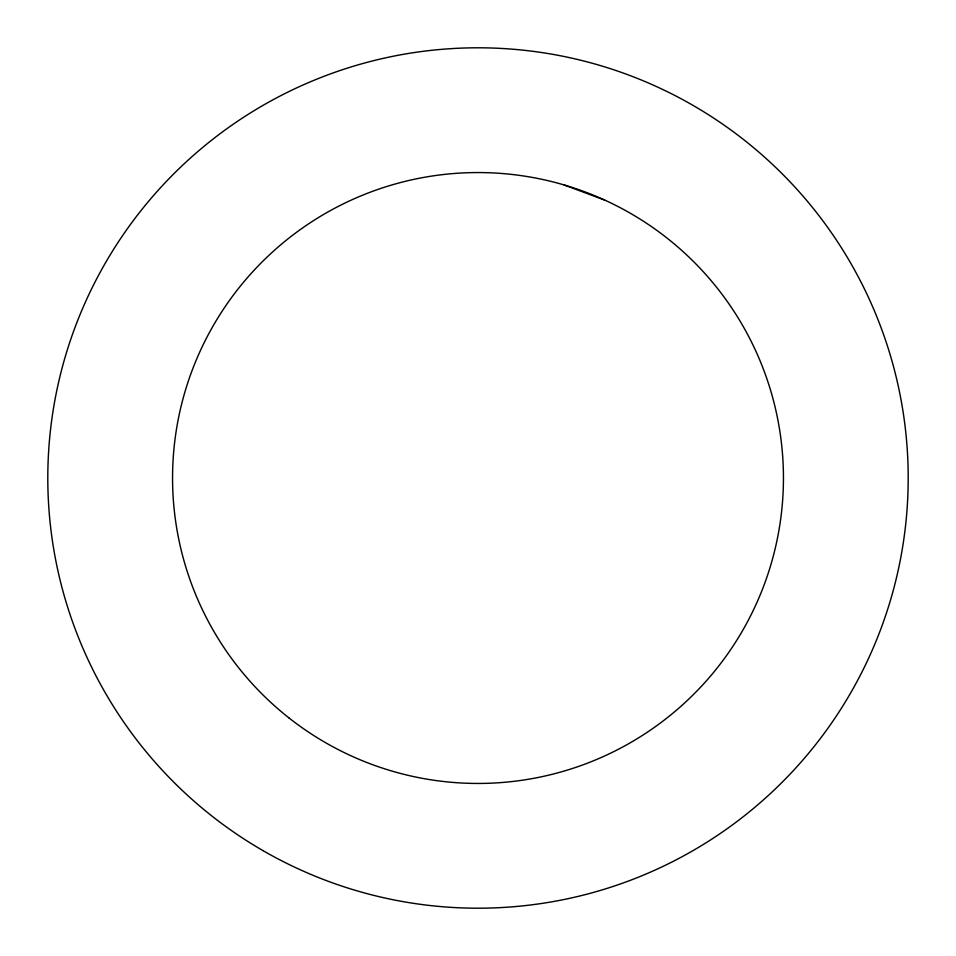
<?xml version="1.0" encoding="UTF-8"?>
<svg xmlns="http://www.w3.org/2000/svg" width="956" height="956" viewBox="0 0 956 956"><rect width="100%" height="100%" fill="white"/><g stroke="black" fill="none" stroke-linecap="round" stroke-linejoin="round"><path stroke-width="1.43" d="M564.052 184.926L604.885 200.163M289.19 718.099A305.442 305.442 0 0 0 780.335 521.474A305.442 305.442 0 0 0 364.475 194.438A305.442 305.442 0 0 0 289.19 718.099M262.9 850.565A430.2 430.2 0 0 0 908.2 478A430.2 430.2 0 0 0 262.9 105.435A430.2 430.2 0 0 0 262.9 850.565"/></g></svg>
